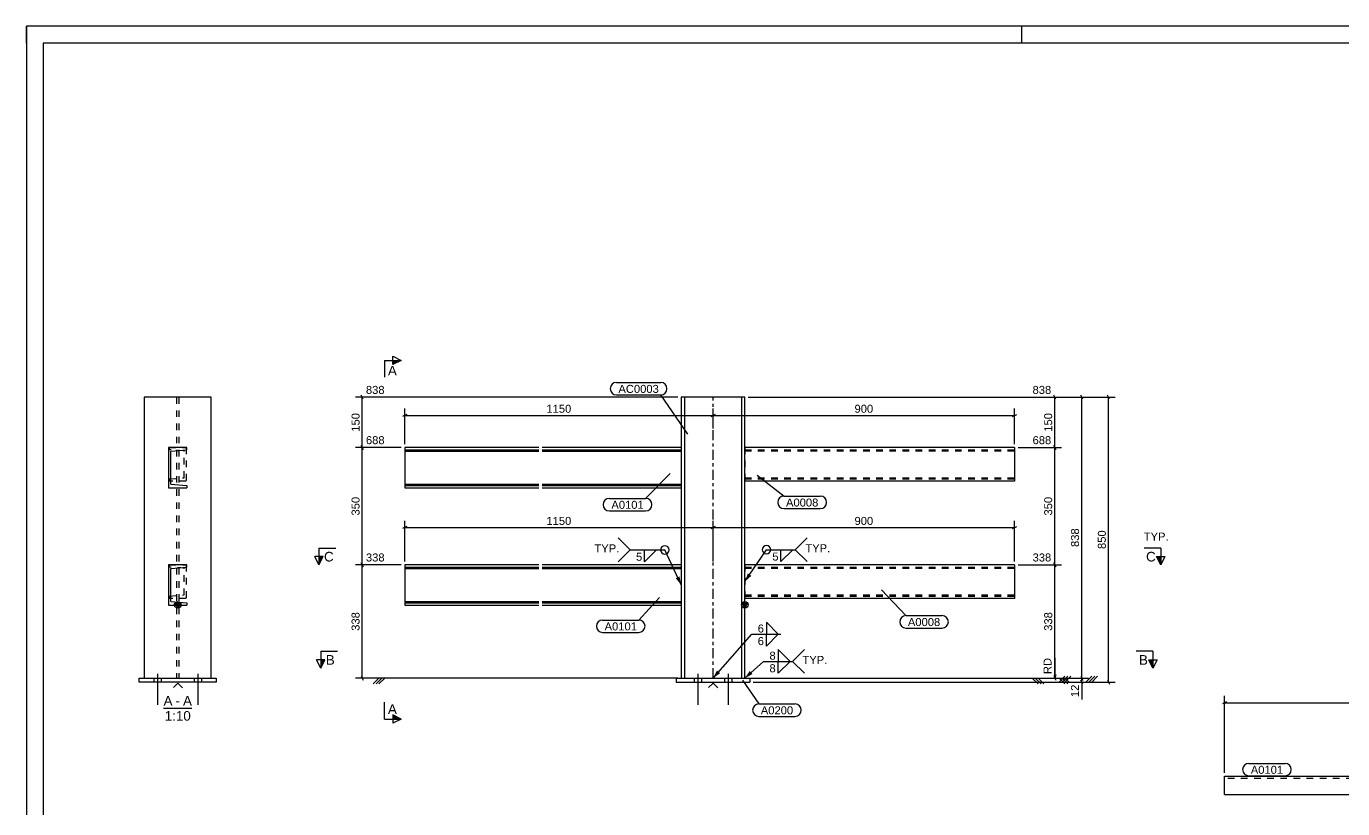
# Model space of a CAD drawing. Header units: millimetres. Extents: x -228 to 366, y -210 to 210.
# Drawn here: x -227.9 to 164.9, y -23.3 to 210.2 of the extents above; entities that cross this region are included whole.
import ezdxf

# ---------------------------------------------------------------- set-up
doc = ezdxf.new("R2010")
doc.units = ezdxf.units.MM
doc.linetypes.add('DXK_LINE_DOT2', pattern=[3.9198, 1.9599, -1.9599])
doc.linetypes.add('DXK_LINE_DOT3', pattern=[5.9187, 2.979, -0.9799, 0.9799, -0.9799])
doc.styles.add('Arial', font='ARIAL.TTF', dxfattribs={"height": 0.2})

# ---------------------------------------------------------------- blocks, each defined once
blk = doc.blocks.new('Unknown-43705034-1471')
at = {"color": 5, "linetype": 'Continuous'}
for p, q in [((366.12, 210.17), (-227.88, 210.17)), ((-227.88, 210.17), (-227.88, -209.83)), ((361.12, 205.17), (-222.88, 205.17)), ((-222.88, 205.17), (-222.88, -204.83))]:
    blk.add_line(p, q, dxfattribs=at)
at = {"color": 7, "linetype": 'Continuous'}
for p, q in [((-227.88, 205.17), (-227.88, 210.17)), ((-222.88, 210.17), (-227.88, 210.17)), ((69.12, 205.17), (69.12, 210.17))]:
    blk.add_line(p, q, dxfattribs=at)
blk = doc.blocks.new('Unknown-43705034-11 - 5405')
at = {"color": 6, "linetype": 'Continuous'}
blk.add_line((-186.94, 6.75), (-178.48, 6.75), dxfattribs=at)
at = {"color": 0, "linetype": 'Continuous'}
blk.add_wipeout([(-184.28, 7.5), (-184.28, 10.5), (-186.94, 10.5), (-186.94, 7.5)], dxfattribs=at)
blk.add_wipeout([(-182.04, 7.5), (-182.04, 10.5), (-183.38, 10.5), (-183.38, 7.5)], dxfattribs=at)
blk.add_wipeout([(-178.48, 7.5), (-178.48, 10.5), (-181.14, 10.5), (-181.14, 7.5)], dxfattribs=at)
at = {"color": 6, "linetype": 'Continuous', "style": 'Arial'}
blk.add_text('-', height=2.87, dxfattribs=at).set_placement((-183.38, 7.5))
at = {"color": 0, "linetype": 'Continuous'}
blk.add_wipeout([(-178.82, 3), (-178.82, 6), (-186.6, 6), (-186.6, 3)], dxfattribs=at)
at = {"color": 6, "linetype": 'Continuous', "style": 'Arial'}
for s, height, p in [('A', 2.87, (-186.94, 7.5)), ('A', 2.87, (-181.14, 7.5)), ('1:10', 2.865, (-186.6, 3))]:
    blk.add_text(s, height=height, dxfattribs=at).set_placement(p)
blk = doc.blocks.new('Part-43705034-5408 - 5405')
at = {"color": 7, "linetype": 'DXK_LINE_DOT2'}
for p, q in [((-185.21, 48.85), (-185.21, 49.5)), ((-185.21, 49.5), (-180.21, 49.5)), ((-180.81, 48.5), (-185.21, 48.85)), ((-180.81, 40.5), (-180.81, 48.5)), ((-180.21, 49.5), (-180.21, 39.5)), ((-185.21, 40.15), (-180.81, 40.5)), ((-185.21, 39.5), (-185.21, 40.15)), ((-180.21, 39.5), (-185.21, 39.5))]:
    blk.add_line(p, q, dxfattribs=at)
blk = doc.blocks.new('Part-43705034-5407 - 5405')
at = {"color": 2, "linetype": 'Continuous'}
for p, q in [((-185.46, 49.5), (-185.46, 37.5)), ((-179.96, 49.5), (-185.46, 49.5)), ((-184.76, 48.44), (-179.96, 48.82)), ((-184.76, 38.56), (-184.76, 48.44)), ((-179.96, 48.82), (-179.96, 49.5)), ((-185.46, 37.5), (-179.96, 37.5)), ((-184.76, 38.56), (-179.96, 38.18)), ((-179.96, 38.18), (-179.96, 37.5))]:
    blk.add_line(p, q, dxfattribs=at)
blk = doc.blocks.new('Part-43705034-5409 - 5405')
at = {"color": 2, "linetype": 'Continuous'}
for p, q in [((-185.46, 84.5), (-185.46, 72.5)), ((-179.96, 84.5), (-185.46, 84.5)), ((-184.76, 83.44), (-179.96, 83.82)), ((-184.76, 73.56), (-184.76, 83.44)), ((-179.96, 83.82), (-179.96, 84.5)), ((-185.46, 72.5), (-179.96, 72.5)), ((-184.76, 73.56), (-179.96, 73.18)), ((-179.96, 73.18), (-179.96, 72.5))]:
    blk.add_line(p, q, dxfattribs=at)
blk = doc.blocks.new('Part-43705034-5410 - 5405')
at = {"color": 7, "linetype": 'DXK_LINE_DOT2'}
for p, q in [((-185.21, 83.85), (-185.21, 84.5)), ((-185.21, 84.5), (-180.21, 84.5)), ((-180.81, 83.5), (-185.21, 83.85)), ((-180.81, 75.5), (-180.81, 83.5)), ((-180.21, 84.5), (-180.21, 74.5)), ((-185.21, 75.15), (-180.81, 75.5)), ((-185.21, 74.5), (-185.21, 75.15)), ((-180.21, 74.5), (-185.21, 74.5))]:
    blk.add_line(p, q, dxfattribs=at)
blk = doc.blocks.new('Part-43705034-5411 - 5405')
at = {"color": 2, "linetype": 'Continuous'}
for p, q in [((-194.21, 15.7), (-171.21, 15.7)), ((-194.21, 14.5), (-194.21, 15.7)), ((-171.21, 14.5), (-194.21, 14.5)), ((-182.71, 14.2), (-184.01, 12.9)), ((-182.71, 14.2), (-181.31, 12.8)), ((-171.21, 15.7), (-171.21, 14.5))]:
    blk.add_line(p, q, dxfattribs=at)
blk = doc.blocks.new('Part-43705034-5412 - 5405')
at = {"linetype": 'Continuous'}
blk.add_hatch(color=2, dxfattribs=at).paths.add_polyline_path([(-182.71, 36.65), (-183.51, 38.05), (-181.91, 38.05)])
at = {"color": 2, "linetype": 'Continuous'}
for p, q in [((-172.71, 99.5), (-192.71, 99.5)), ((-192.71, 99.5), (-192.71, 15.7)), ((-172.71, 15.7), (-172.71, 99.5)), ((-182.71, 36.65), (-183.51, 38.05)), ((-183.51, 38.05), (-181.91, 38.05)), ((-181.91, 38.05), (-182.71, 36.65))]:
    blk.add_line(p, q, dxfattribs=at)
at = {"color": 7, "linetype": 'DXK_LINE_DOT2'}
for p, q in [((-183.04, 99.5), (-183.04, 15.7)), ((-182.39, 99.5), (-182.39, 15.7)), ((-192.71, 15.7), (-172.71, 15.7))]:
    blk.add_line(p, q, dxfattribs=at)
at = {"color": 2, "linetype": 'Continuous'}
blk.add_circle((-182.71, 37.55), 1, dxfattribs=at)
blk = doc.blocks.new('Bolt-43705034-5413 - 5405')
at = {"color": 3, "linetype": 'Continuous'}
for p, q in [((-188.71, 16.95), (-188.71, 7.7)), ((-188.71, 16.95), (-188.71, 7.7)), ((-176.71, 16.95), (-176.71, 7.7)), ((-176.71, 16.95), (-176.71, 7.7)), ((-189.81, 15.7), (-189.81, 14.5)), ((-189.81, 15.7), (-189.81, 14.5)), ((-187.61, 15.7), (-187.61, 14.5)), ((-187.61, 15.7), (-187.61, 14.5)), ((-177.81, 15.7), (-177.81, 14.5)), ((-177.81, 15.7), (-177.81, 14.5)), ((-175.61, 15.7), (-175.61, 14.5)), ((-175.61, 15.7), (-175.61, 14.5))]:
    blk.add_line(p, q, dxfattribs=at)
blk = doc.blocks.new('Surfacing-43705034-5414 - 5405')
at = {"color": 7, "linetype": 'Continuous'}
for p, q in [((-191.21, 14.5), (-191.21, 14.45)), ((-186.21, 14.45), (-191.21, 14.45)), ((-186.21, 14.5), (-186.21, 14.45))]:
    blk.add_line(p, q, dxfattribs=at)
at = {"color": 246, "linetype": 'DXK_LINE_DOT2'}
blk.add_line((-186.21, 14.5), (-191.21, 14.5), dxfattribs=at)
blk = doc.blocks.new('Surfacing-43705034-5415 - 5405')
at = {"color": 7, "linetype": 'Continuous'}
for p, q in [((-179.21, 14.5), (-179.21, 14.45)), ((-174.21, 14.45), (-179.21, 14.45)), ((-174.21, 14.5), (-174.21, 14.45))]:
    blk.add_line(p, q, dxfattribs=at)
at = {"color": 246, "linetype": 'DXK_LINE_DOT2'}
blk.add_line((-174.21, 14.5), (-179.21, 14.5), dxfattribs=at)
blk = doc.blocks.new('Surfacing-43705034-5416 - 5405')
at = {"color": 7, "linetype": 'Continuous'}
for p, q in [((-191.21, 14.5), (-191.21, 14.45)), ((-186.21, 14.45), (-191.21, 14.45)), ((-186.21, 14.5), (-186.21, 14.45))]:
    blk.add_line(p, q, dxfattribs=at)
at = {"color": 246, "linetype": 'DXK_LINE_DOT2'}
blk.add_line((-186.21, 14.5), (-191.21, 14.5), dxfattribs=at)
blk = doc.blocks.new('Surfacing-43705034-5417 - 5405')
at = {"color": 7, "linetype": 'Continuous'}
for p, q in [((-179.21, 14.5), (-179.21, 14.45)), ((-174.21, 14.45), (-179.21, 14.45)), ((-174.21, 14.5), (-174.21, 14.45))]:
    blk.add_line(p, q, dxfattribs=at)
at = {"color": 246, "linetype": 'DXK_LINE_DOT2'}
blk.add_line((-174.21, 14.5), (-179.21, 14.5), dxfattribs=at)
blk = doc.blocks.new('Part-43705034-6450 - 6449')
at = {"color": 2, "linetype": 'Continuous'}
for p, q in [((129.6, -19.05), (129.6, -13.55)), ((129.6, -13.55), (179.6, -13.55)), ((180.6, -13.55), (230.6, -13.55)), ((129.6, -19.05), (179.6, -19.05)), ((180.6, -19.05), (230.6, -19.05))]:
    blk.add_line(p, q, dxfattribs=at)
at = {"color": 7, "linetype": 'DXK_LINE_DOT2'}
for p, q in [((179.6, -14.25), (129.6, -14.25)), ((230.6, -14.25), (180.6, -14.25)), ((230.6, -19.05), (230.6, -13.55))]:
    blk.add_line(p, q, dxfattribs=at)
blk = doc.blocks.new('Bolt-43705034-5226 - 5215')
at = {"color": 3, "linetype": 'Continuous'}
for p, q in [((-27.5, 16.95), (-27.5, 7.7)), ((-27.5, 16.95), (-27.5, 7.7)), ((-18.5, 16.95), (-18.5, 7.7)), ((-18.5, 16.95), (-18.5, 7.7)), ((-28.6, 15.7), (-28.6, 14.5)), ((-28.6, 15.7), (-28.6, 14.5)), ((-26.4, 15.7), (-26.4, 14.5)), ((-26.4, 15.7), (-26.4, 14.5)), ((-19.6, 15.7), (-19.6, 14.5)), ((-19.6, 15.7), (-19.6, 14.5)), ((-17.4, 15.7), (-17.4, 14.5)), ((-17.4, 15.7), (-17.4, 14.5))]:
    blk.add_line(p, q, dxfattribs=at)
blk = doc.blocks.new('Part-43705034-5220 - 5215')
at = {"color": 2, "linetype": 'Continuous'}
for p, q in [((-115, 49.5), (-115, 37.5)), ((-75, 49.5), (-115, 49.5)), ((-115, 48.82), (-75, 48.82)), ((-115, 48.436), (-75, 48.436)), ((-32.5, 49.5), (-74, 49.5)), ((-74, 48.82), (-32.5, 48.82)), ((-74, 48.436), (-32.5, 48.436)), ((-115, 38.564), (-75, 38.564)), ((-115, 38.18), (-75, 38.18)), ((-115, 37.5), (-75, 37.5)), ((-74, 38.564), (-32.5, 38.564)), ((-74, 38.18), (-32.5, 38.18)), ((-74, 37.5), (-32.5, 37.5))]:
    blk.add_line(p, q, dxfattribs=at)
at = {"color": 7, "linetype": 'DXK_LINE_DOT2'}
blk.add_line((-32.5, 49.5), (-32.5, 37.5), dxfattribs=at)
blk = doc.blocks.new('Part-43705034-5221 - 5215')
at = {"color": 2, "linetype": 'Continuous'}
for p, q in [((67, 49.5), (-13.5, 49.5)), ((67, 49.5), (67, 39.5)), ((67, 39.5), (-13.5, 39.5))]:
    blk.add_line(p, q, dxfattribs=at)
at = {"color": 7, "linetype": 'DXK_LINE_DOT2'}
for p, q in [((-13.5, 49.5), (-13.5, 39.5)), ((-13.5, 48.85), (67, 48.85)), ((-13.5, 48.498), (67, 48.498)), ((-13.5, 40.502), (67, 40.502)), ((-13.5, 40.15), (67, 40.15))]:
    blk.add_line(p, q, dxfattribs=at)
blk = doc.blocks.new('Part-43705034-5222 - 5215')
at = {"color": 2, "linetype": 'Continuous'}
for p, q in [((-115, 84.5), (-115, 72.5)), ((-75, 84.5), (-115, 84.5)), ((-115, 83.82), (-75, 83.82)), ((-115, 83.436), (-75, 83.436)), ((-32.5, 84.5), (-74, 84.5)), ((-74, 83.82), (-32.5, 83.82)), ((-74, 83.436), (-32.5, 83.436)), ((-115, 73.564), (-75, 73.564)), ((-115, 73.18), (-75, 73.18)), ((-115, 72.5), (-75, 72.5)), ((-74, 73.564), (-32.5, 73.564)), ((-74, 73.18), (-32.5, 73.18)), ((-74, 72.5), (-32.5, 72.5))]:
    blk.add_line(p, q, dxfattribs=at)
at = {"color": 7, "linetype": 'DXK_LINE_DOT2'}
blk.add_line((-32.5, 84.5), (-32.5, 72.5), dxfattribs=at)
blk = doc.blocks.new('Part-43705034-5223 - 5215')
at = {"color": 2, "linetype": 'Continuous'}
for p, q in [((67, 84.5), (-13.5, 84.5)), ((67, 84.5), (67, 74.5)), ((67, 74.5), (-13.5, 74.5))]:
    blk.add_line(p, q, dxfattribs=at)
at = {"color": 7, "linetype": 'DXK_LINE_DOT2'}
for p, q in [((-13.5, 84.5), (-13.5, 74.5)), ((-13.5, 83.85), (67, 83.85)), ((-13.5, 83.498), (67, 83.498)), ((-13.5, 75.502), (67, 75.502)), ((-13.5, 75.15), (67, 75.15))]:
    blk.add_line(p, q, dxfattribs=at)
blk = doc.blocks.new('Part-43705034-5224 - 5215')
at = {"color": 2, "linetype": 'Continuous'}
for p, q in [((-34, 15.7), (-12, 15.7)), ((-34, 15.7), (-34, 14.5)), ((-34, 14.5), (-12, 14.5)), ((-23, 14.2), (-24.3, 12.9)), ((-23, 14.2), (-21.6, 12.8)), ((-12, 15.7), (-12, 14.5))]:
    blk.add_line(p, q, dxfattribs=at)
blk = doc.blocks.new('Part-43705034-5225 - 5215')
at = {"linetype": 'Continuous'}
blk.add_hatch(color=2, dxfattribs=at).paths.add_polyline_path([(-13.5, 36.65), (-14.3, 38.05), (-12.7, 38.05)])
at = {"color": 2, "linetype": 'Continuous'}
for p, q in [((-32.5, 99.5), (-32.5, 15.7)), ((-13.5, 99.5), (-32.5, 99.5)), ((-31.5, 99.5), (-31.5, 15.7)), ((-14.5, 99.5), (-14.5, 15.7)), ((-13.5, 15.7), (-13.5, 99.5)), ((-13.5, 36.65), (-14.3, 38.05)), ((-14.3, 38.05), (-12.7, 38.05)), ((-12.7, 38.05), (-13.5, 36.65))]:
    blk.add_line(p, q, dxfattribs=at)
at = {"color": 7, "linetype": 'DXK_LINE_DOT3'}
blk.add_line((-23, 15.7), (-23, 99.5), dxfattribs=at)
at = {"color": 7, "linetype": 'DXK_LINE_DOT2'}
blk.add_line((-32.5, 15.7), (-13.5, 15.7), dxfattribs=at)
at = {"color": 2, "linetype": 'Continuous'}
blk.add_circle((-13.5, 37.55), 1, dxfattribs=at)
blk = doc.blocks.new('Surfacing-43705034-5227 - 5215')
at = {"color": 7, "linetype": 'Continuous'}
for p, q in [((-30, 14.5), (-30, 14.45)), ((-30, 14.45), (-25, 14.45)), ((-25, 14.5), (-25, 14.45))]:
    blk.add_line(p, q, dxfattribs=at)
at = {"color": 246, "linetype": 'DXK_LINE_DOT2'}
blk.add_line((-30, 14.5), (-25, 14.5), dxfattribs=at)
blk = doc.blocks.new('Surfacing-43705034-5228 - 5215')
at = {"color": 7, "linetype": 'Continuous'}
for p, q in [((-30, 14.5), (-30, 14.45)), ((-30, 14.45), (-25, 14.45)), ((-25, 14.5), (-25, 14.45))]:
    blk.add_line(p, q, dxfattribs=at)
at = {"color": 246, "linetype": 'DXK_LINE_DOT2'}
blk.add_line((-30, 14.5), (-25, 14.5), dxfattribs=at)
blk = doc.blocks.new('Surfacing-43705034-5229 - 5215')
at = {"color": 7, "linetype": 'Continuous'}
for p, q in [((-21, 14.5), (-21, 14.45)), ((-21, 14.45), (-16, 14.45)), ((-16, 14.5), (-16, 14.45))]:
    blk.add_line(p, q, dxfattribs=at)
at = {"color": 246, "linetype": 'DXK_LINE_DOT2'}
blk.add_line((-21, 14.5), (-16, 14.5), dxfattribs=at)
blk = doc.blocks.new('Surfacing-43705034-5230 - 5215')
at = {"color": 7, "linetype": 'Continuous'}
for p, q in [((-21, 14.5), (-21, 14.45)), ((-21, 14.45), (-16, 14.45)), ((-16, 14.5), (-16, 14.45))]:
    blk.add_line(p, q, dxfattribs=at)
at = {"color": 246, "linetype": 'DXK_LINE_DOT2'}
blk.add_line((-21, 14.5), (-16, 14.5), dxfattribs=at)
blk = doc.blocks.new('StraightDimension-43705034-7429 - 6449')
at = {"color": 7, "linetype": 'Continuous'}
for p, q in [((130.2, 8.64), (129, 8.04)), ((129.6, -12.55), (129.6, 10.39)), ((129.6, 8.34), (240.1, 8.34)), ((239.5, 8.04), (240.7, 8.64)), ((240.1, -15.3), (240.1, 10.39))]:
    blk.add_line(p, q, dxfattribs=at)
at = {"color": 0}
blk.add_wipeout([(189.06, 8.64), (189.06, 12.14), (180.65, 12.14), (180.65, 8.64)], dxfattribs=at)
at = {"color": 7, "style": 'Arial'}
blk.add_text('1150', height=2.388, dxfattribs=at).set_placement((181.15, 9.14))
blk = doc.blocks.new('StraightDimension-43705034-6382 - 5215')
at = {"color": 7, "linetype": 'Continuous'}
for p, q in [((-22.4, 60.91), (-23.6, 60.31)), ((-23, 50.5), (-23, 62.66)), ((-23, 60.61), (67, 60.61)), ((66.4, 60.31), (67.6, 60.91)), ((67, 50.5), (67, 62.66))]:
    blk.add_line(p, q, dxfattribs=at)
at = {"color": 0}
blk.add_wipeout([(25.28, 60.91), (25.28, 64.41), (18.72, 64.41), (18.72, 60.91)], dxfattribs=at)
at = {"color": 7, "style": 'Arial'}
blk.add_text('900', height=2.388, dxfattribs=at).set_placement((19.22, 61.41))
blk = doc.blocks.new('StraightDimension-43705034-7536 - 5215')
at = {"color": 7, "linetype": 'Continuous'}
for p, q in [((-116, 49.5), (-129.71, 49.5)), ((-127.36, 48.9), (-127.96, 50.1)), ((-127.66, 15.7), (-127.66, 49.5)), ((-127.96, 16.3), (-127.36, 15.1)), ((-33.5, 15.7), (-129.71, 15.7)), ((-122.66, 15.7), (-124.41, 13.95)), ((-120.91, 15.7), (-124.41, 15.7)), ((-121.79, 15.7), (-123.54, 13.95)), ((-120.91, 15.7), (-122.66, 13.95))]:
    blk.add_line(p, q, dxfattribs=at)
at = {"color": 0, "linetype": 'Continuous'}
blk.add_wipeout([(-120.51, 50), (-120.51, 53.5), (-127.06, 53.5), (-127.06, 50)], dxfattribs=at)
at = {"color": 0}
blk.add_wipeout([(-127.96, 35.88), (-131.46, 35.88), (-131.46, 29.32), (-127.96, 29.32)], dxfattribs=at)
at = {"color": 7, "linetype": 'Continuous', "style": 'Arial'}
blk.add_text('338', height=2.388, dxfattribs=at).set_placement((-126.56, 50.5))
at = {"color": 7, "style": 'Arial'}
blk.add_text('338', height=2.388, rotation=90.0002, dxfattribs=at).set_placement((-128.46, 29.82))
blk = doc.blocks.new('StraightDimension-43705034-5538 - 5215')
at = {"color": 7, "linetype": 'Continuous'}
for p, q in [((68, 49.5), (81, 49.5)), ((79.3, 48.9), (78.7, 50.1))]:
    blk.add_line(p, q, dxfattribs=at)
at = {"color": 0, "linetype": 'Continuous'}
blk.add_wipeout([(78.5, 22.22), (75, 22.22), (75, 16.4), (78.5, 16.4)], dxfattribs=at)
at = {"color": 7, "linetype": 'Continuous'}
for p, q in [((79, 15.7), (79, 49.5)), ((79, 21.72), (79, 15.7)), ((78.7, 16.3), (79.3, 15.1)), ((78.75, 16.7), (79, 15.7)), ((79.25, 16.7), (79, 15.7)), ((-12.5, 15.7), (81, 15.7)), ((-12.5, 15.7), (81, 15.7)), ((72.25, 15.7), (74, 13.95)), ((72.25, 15.7), (75.75, 15.7)), ((72.25, 15.7), (74, 13.95)), ((72.25, 15.7), (75.75, 15.7)), ((73.13, 15.7), (74.88, 13.95)), ((73.13, 15.7), (74.88, 13.95)), ((74, 15.7), (75.75, 13.95)), ((74, 15.7), (75.75, 13.95))]:
    blk.add_line(p, q, dxfattribs=at)
at = {"color": 7, "linetype": 'Continuous', "style": 'Arial'}
blk.add_text('RD', height=2.388, rotation=90.0002, dxfattribs=at).set_placement((78, 16.9))
at = {"color": 0, "linetype": 'Continuous'}
blk.add_wipeout([(78.4, 50), (78.4, 53.5), (71.84, 53.5), (71.84, 50)], dxfattribs=at)
at = {"color": 0}
blk.add_wipeout([(78.7, 35.88), (75.2, 35.88), (75.2, 29.32), (78.7, 29.32)], dxfattribs=at)
at = {"color": 7, "linetype": 'Continuous', "style": 'Arial'}
blk.add_text('338', height=2.388, dxfattribs=at).set_placement((72.34, 50.5))
at = {"color": 7, "style": 'Arial'}
blk.add_text('338', height=2.388, rotation=90.0002, dxfattribs=at).set_placement((78.2, 29.82))
blk = doc.blocks.new('StraightDimension-43705034-5536 - 5215')
at = {"color": 7, "linetype": 'Continuous'}
for p, q in [((-12.5, 99.5), (81, 99.5)), ((79.3, 98.9), (78.7, 100.1)), ((79, 84.5), (79, 99.5)), ((68, 84.5), (81, 84.5)), ((78.7, 85.1), (79.3, 83.9))]:
    blk.add_line(p, q, dxfattribs=at)
at = {"color": 0, "linetype": 'Continuous'}
blk.add_wipeout([(78.4, 100), (78.4, 103.5), (71.84, 103.5), (71.84, 100)], dxfattribs=at)
at = {"color": 0}
blk.add_wipeout([(78.7, 95.28), (75.2, 95.28), (75.2, 88.72), (78.7, 88.72)], dxfattribs=at)
at = {"color": 7, "linetype": 'Continuous', "style": 'Arial'}
blk.add_text('838', height=2.388, dxfattribs=at).set_placement((72.34, 100.5))
at = {"color": 7, "style": 'Arial'}
blk.add_text('150', height=2.388, rotation=90.0002, dxfattribs=at).set_placement((78.2, 89.22))
blk = doc.blocks.new('StraightDimension-43705034-6399 - 5215')
at = {"color": 7, "linetype": 'Continuous'}
for p, q in [((-22.4, 94.38), (-23.6, 93.78)), ((-23, 90.16), (-23, 96.13)), ((66.4, 93.78), (67.6, 94.38)), ((67, 85.5), (67, 96.13)), ((-23, 94.08), (67, 94.08))]:
    blk.add_line(p, q, dxfattribs=at)
at = {"color": 0}
blk.add_wipeout([(25.28, 94.38), (25.28, 97.88), (18.72, 97.88), (18.72, 94.38)], dxfattribs=at)
at = {"color": 7, "style": 'Arial'}
blk.add_text('900', height=2.388, dxfattribs=at).set_placement((19.22, 94.88))
blk = doc.blocks.new('StraightDimension-43705034-6400 - 5215')
at = {"color": 7, "linetype": 'Continuous'}
for p, q in [((-114.4, 94.38), (-115.6, 93.78)), ((-115, 85.5), (-115, 96.13)), ((-23.6, 93.78), (-22.4, 94.38)), ((-23, 90.16), (-23, 96.13)), ((-115, 94.08), (-23, 94.08))]:
    blk.add_line(p, q, dxfattribs=at)
at = {"color": 0}
blk.add_wipeout([(-64.79, 94.38), (-64.79, 97.88), (-73.21, 97.88), (-73.21, 94.38)], dxfattribs=at)
at = {"color": 7, "style": 'Arial'}
blk.add_text('1150', height=2.388, dxfattribs=at).set_placement((-72.71, 94.88))
blk = doc.blocks.new('StraightDimension-43705034-5543 - 5215')
at = {"color": 7, "linetype": 'Continuous'}
for p, q in [((-12.5, 99.5), (97, 99.5)), ((95.3, 98.9), (94.7, 100.1)), ((95, 14.5), (95, 99.5)), ((88.25, 14.5), (90, 16.25)), ((89.13, 14.5), (90.87, 16.25)), ((90, 14.5), (91.75, 16.25)), ((-11, 14.5), (97, 14.5)), ((88.25, 14.5), (91.75, 14.5)), ((94.7, 15.1), (95.3, 13.9))]:
    blk.add_line(p, q, dxfattribs=at)
at = {"color": 0}
blk.add_wipeout([(94.7, 60.28), (91.2, 60.28), (91.2, 53.72), (94.7, 53.72)], dxfattribs=at)
at = {"color": 7, "style": 'Arial'}
blk.add_text('850', height=2.388, rotation=90.0002, dxfattribs=at).set_placement((94.2, 54.22))
blk = doc.blocks.new('StraightDimension-43705034-5537 - 5215')
at = {"color": 7, "linetype": 'Continuous'}
for p, q in [((68, 84.5), (81, 84.5)), ((79.3, 83.9), (78.7, 85.1)), ((79, 49.5), (79, 84.5)), ((68, 49.5), (81, 49.5)), ((78.7, 50.1), (79.3, 48.9))]:
    blk.add_line(p, q, dxfattribs=at)
at = {"color": 0, "linetype": 'Continuous'}
blk.add_wipeout([(78.4, 85), (78.4, 88.5), (71.84, 88.5), (71.84, 85)], dxfattribs=at)
at = {"color": 0}
blk.add_wipeout([(78.7, 70.28), (75.2, 70.28), (75.2, 63.72), (78.7, 63.72)], dxfattribs=at)
at = {"color": 7, "linetype": 'Continuous', "style": 'Arial'}
blk.add_text('688', height=2.388, dxfattribs=at).set_placement((72.34, 85.5))
at = {"color": 7, "style": 'Arial'}
blk.add_text('350', height=2.388, rotation=90.0002, dxfattribs=at).set_placement((78.2, 64.22))
blk = doc.blocks.new('StraightDimension-43705034-6383 - 5215')
at = {"color": 7, "linetype": 'Continuous'}
for p, q in [((-114.4, 60.91), (-115.6, 60.31)), ((-115, 50.5), (-115, 62.66)), ((-115, 60.61), (-23, 60.61)), ((-23.6, 60.31), (-22.4, 60.91)), ((-23, 50.5), (-23, 62.66))]:
    blk.add_line(p, q, dxfattribs=at)
at = {"color": 0}
blk.add_wipeout([(-64.79, 60.91), (-64.79, 64.41), (-73.21, 64.41), (-73.21, 60.91)], dxfattribs=at)
at = {"color": 7, "style": 'Arial'}
blk.add_text('1150', height=2.388, dxfattribs=at).set_placement((-72.71, 61.41))
blk = doc.blocks.new('StraightDimension-43705034-5540 - 5215')
at = {"color": 7, "linetype": 'Continuous'}
for p, q in [((-12.5, 99.5), (89, 99.5)), ((87.3, 98.9), (86.7, 100.1)), ((87, 15.7), (87, 99.5)), ((86.7, 16.3), (87.3, 15.1)), ((-12.5, 15.7), (89, 15.7)), ((80.25, 15.7), (82, 13.95)), ((80.25, 15.7), (83.75, 15.7)), ((81.13, 15.7), (82.88, 13.95)), ((82, 15.7), (83.75, 13.95))]:
    blk.add_line(p, q, dxfattribs=at)
at = {"color": 0}
blk.add_wipeout([(86.7, 60.88), (83.2, 60.88), (83.2, 54.32), (86.7, 54.32)], dxfattribs=at)
at = {"color": 7, "style": 'Arial'}
blk.add_text('838', height=2.388, rotation=90.0002, dxfattribs=at).set_placement((86.2, 54.82))
blk = doc.blocks.new('StraightDimension-43705034-5541 - 5215')
at = {"color": 7, "linetype": 'Continuous'}
for p, q in [((80.25, 14.5), (82, 16.25)), ((81.13, 14.5), (82.87, 16.25)), ((82, 14.5), (83.75, 16.25)), ((86.7, 16.3), (87.3, 15.1)), ((-12.5, 15.7), (89, 15.7)), ((-11, 14.5), (89, 14.5)), ((80.25, 15.7), (82, 13.95)), ((80.25, 15.7), (83.75, 15.7)), ((80.25, 14.5), (83.75, 14.5)), ((81.13, 15.7), (82.87, 13.95)), ((82, 15.7), (83.75, 13.95)), ((87.3, 13.9), (86.7, 15.1)), ((87, 14.5), (87, 15.7))]:
    blk.add_line(p, q, dxfattribs=at)
at = {"color": 0}
blk.add_wipeout([(86.7, 14.25), (83.2, 14.25), (83.2, 9.54), (86.7, 9.54)], dxfattribs=at)
at = {"color": 7, "linetype": 'Continuous'}
blk.add_line((87, 14.5), (87, 9.29), dxfattribs=at)
blk.add_line((87, 14.5), (87, 9.29), dxfattribs=at)
at = {"color": 7, "style": 'Arial'}
blk.add_text('12', height=2.388, rotation=90.0002, dxfattribs=at).set_placement((86.2, 10.04))
blk = doc.blocks.new('StraightDimension-43705034-7534 - 5215')
at = {"color": 7, "linetype": 'Continuous'}
for p, q in [((-33.5, 99.5), (-129.71, 99.5)), ((-127.36, 98.9), (-127.96, 100.1)), ((-127.66, 84.5), (-127.66, 99.5)), ((-116, 84.5), (-129.71, 84.5)), ((-127.96, 85.1), (-127.36, 83.9))]:
    blk.add_line(p, q, dxfattribs=at)
at = {"color": 0, "linetype": 'Continuous'}
blk.add_wipeout([(-120.51, 100), (-120.51, 103.5), (-127.06, 103.5), (-127.06, 100)], dxfattribs=at)
at = {"color": 0}
blk.add_wipeout([(-127.96, 95.28), (-131.46, 95.28), (-131.46, 88.72), (-127.96, 88.72)], dxfattribs=at)
at = {"color": 7, "linetype": 'Continuous', "style": 'Arial'}
blk.add_text('838', height=2.388, dxfattribs=at).set_placement((-126.56, 100.5))
at = {"color": 7, "style": 'Arial'}
blk.add_text('150', height=2.388, rotation=90.0002, dxfattribs=at).set_placement((-128.46, 89.22))
blk = doc.blocks.new('StraightDimension-43705034-7535 - 5215')
at = {"color": 7, "linetype": 'Continuous'}
for p, q in [((-116, 84.5), (-129.71, 84.5)), ((-127.36, 83.9), (-127.96, 85.1)), ((-127.66, 49.5), (-127.66, 84.5)), ((-116, 49.5), (-129.71, 49.5)), ((-127.96, 50.1), (-127.36, 48.9))]:
    blk.add_line(p, q, dxfattribs=at)
at = {"color": 0, "linetype": 'Continuous'}
blk.add_wipeout([(-120.51, 85), (-120.51, 88.5), (-127.06, 88.5), (-127.06, 85)], dxfattribs=at)
at = {"color": 0}
blk.add_wipeout([(-127.96, 70.28), (-131.46, 70.28), (-131.46, 63.72), (-127.96, 63.72)], dxfattribs=at)
at = {"color": 7, "linetype": 'Continuous', "style": 'Arial'}
blk.add_text('688', height=2.388, dxfattribs=at).set_placement((-126.56, 85.5))
at = {"color": 7, "style": 'Arial'}
blk.add_text('350', height=2.388, rotation=90.0002, dxfattribs=at).set_placement((-128.46, 64.22))
blk = doc.blocks.new('Mark-43705034-7522 - 6449')
at = {"color": 0}
blk.add_wipeout([(147.09, -12.85), (147.09, -10.35), (137.45, -10.35), (137.45, -12.85)], dxfattribs=at)
blk.add_wipeout([(147.09, -12.85), (147.09, -10.35), (137.45, -10.35), (137.45, -12.85)], dxfattribs=at)
at = {"color": 3, "linetype": 'Continuous'}
for p, q in [((136.85, -9.75), (147.69, -9.75)), ((136.85, -13.45), (147.69, -13.45))]:
    blk.add_line(p, q, dxfattribs=at)
for centre, start, end in [((136.85, -11.6), 90, 270), ((147.69, -11.6), 270, 90)]:
    blk.add_arc(centre, 1.85, start, end, dxfattribs=at)
at = {"color": 3, "style": 'Arial'}
blk.add_text('A0101', height=2.388, dxfattribs=at).set_placement((137.45, -12.85))
blk = doc.blocks.new('WeldMark-43705034-7600 - 5215')
at = {"linetype": 'Continuous'}
blk.add_hatch(color=3, dxfattribs=at).paths.add_polyline_path([(-20.88, 17.16), (-23, 15.7), (-21.81, 17.99)])
at = {"color": 0}
blk.add_wipeout([(-7.6, 29.1), (-7.6, 32), (-9.86, 32), (-9.86, 29.1)], dxfattribs=at)
at = {"color": 3, "linetype": 'Continuous'}
for p, q in [((-3.52, 28.8), (-7.09, 32.38)), ((-7.09, 32.38), (-7.09, 28.8)), ((-7.09, 28.8), (-3.52, 28.8))]:
    blk.add_line(p, q, dxfattribs=at)
at = {"color": 0, "linetype": 'Continuous'}
blk.add_wipeout([(-7.6, 25.35), (-7.6, 28.25), (-9.86, 28.25), (-9.86, 25.35)], dxfattribs=at)
at = {"color": 3, "linetype": 'Continuous'}
for p, q in [((-23, 15.7), (-11.41, 28.8)), ((-11.41, 28.8), (-2.8, 28.8)), ((-7.09, 28.8), (-3.52, 28.8)), ((-3.52, 28.8), (-7.09, 25.23)), ((-7.09, 25.23), (-7.09, 28.8))]:
    blk.add_line(p, q, dxfattribs=at)
at = {"color": 3, "style": 'Arial'}
blk.add_text('6', height=2.39, dxfattribs=at).set_placement((-9.66, 29.3))
at = {"color": 3, "linetype": 'Continuous', "style": 'Arial'}
blk.add_text('6', height=2.39, dxfattribs=at).set_placement((-9.66, 25.55))
blk = doc.blocks.new('Text-43705034-6476 - 5215')
at = {"color": 0, "linetype": 'Continuous'}
blk.add_wipeout([(112.92, 56.74), (112.92, 59.24), (105.52, 59.24), (105.52, 56.74)], dxfattribs=at)
at = {"color": 7, "linetype": 'Continuous', "style": 'Arial'}
blk.add_text('TYP.', height=2.388, dxfattribs=at).set_placement((105.52, 56.74))
blk = doc.blocks.new('Mark-43705034-5238 - 5215')
at = {"color": 0}
blk.add_wipeout([(-45.72, 29.94), (-45.72, 32.44), (-55.35, 32.44), (-55.35, 29.94)], dxfattribs=at)
blk.add_wipeout([(-45.72, 29.94), (-45.72, 32.44), (-55.35, 32.44), (-55.35, 29.94)], dxfattribs=at)
at = {"color": 3, "linetype": 'Continuous'}
for p, q in [((-38.93, 39.72), (-45.12, 33.04)), ((-55.95, 33.04), (-45.12, 33.04)), ((-55.95, 29.34), (-45.12, 29.34))]:
    blk.add_line(p, q, dxfattribs=at)
for centre, start, end in [((-55.95, 31.19), 90, 270), ((-45.12, 31.19), 270, 90)]:
    blk.add_arc(centre, 1.85, start, end, dxfattribs=at)
at = {"color": 3, "style": 'Arial'}
blk.add_text('A0101', height=2.388, dxfattribs=at).set_placement((-55.35, 29.94))
blk = doc.blocks.new('Mark-43705034-5239 - 5215')
at = {"color": 0}
blk.add_wipeout([(44.78, 31.24), (44.78, 33.74), (35.14, 33.74), (35.14, 31.24)], dxfattribs=at)
blk.add_wipeout([(44.78, 31.24), (44.78, 33.74), (35.14, 33.74), (35.14, 31.24)], dxfattribs=at)
at = {"color": 3, "linetype": 'Continuous'}
for p, q in [((27.3, 42.06), (34.54, 34.34)), ((34.54, 34.34), (45.38, 34.34)), ((34.54, 30.64), (45.38, 30.64))]:
    blk.add_line(p, q, dxfattribs=at)
for centre, start, end in [((34.54, 32.49), 90, 270), ((45.38, 32.49), 270, 90)]:
    blk.add_arc(centre, 1.85, start, end, dxfattribs=at)
at = {"color": 3, "style": 'Arial'}
blk.add_text('A0008', height=2.388, dxfattribs=at).set_placement((35.14, 31.24))
blk = doc.blocks.new('Mark-43705034-5240 - 5215')
at = {"color": 0}
blk.add_wipeout([(-43.7, 66.21), (-43.7, 68.71), (-53.33, 68.71), (-53.33, 66.21)], dxfattribs=at)
blk.add_wipeout([(-43.7, 66.21), (-43.7, 68.71), (-53.33, 68.71), (-53.33, 66.21)], dxfattribs=at)
at = {"color": 3, "linetype": 'Continuous'}
for p, q in [((-35.78, 76.72), (-43.1, 69.31)), ((-53.93, 69.31), (-43.1, 69.31)), ((-53.93, 65.61), (-43.1, 65.61))]:
    blk.add_line(p, q, dxfattribs=at)
for centre, start, end in [((-53.93, 67.46), 90, 270), ((-43.1, 67.46), 270, 90)]:
    blk.add_arc(centre, 1.85, start, end, dxfattribs=at)
at = {"color": 3, "style": 'Arial'}
blk.add_text('A0101', height=2.388, dxfattribs=at).set_placement((-53.33, 66.21))
blk = doc.blocks.new('Mark-43705034-5241 - 5215')
at = {"color": 0}
blk.add_wipeout([(8.41, 66.89), (8.41, 69.39), (-1.22, 69.39), (-1.22, 66.89)], dxfattribs=at)
blk.add_wipeout([(8.41, 66.89), (8.41, 69.39), (-1.22, 69.39), (-1.22, 66.89)], dxfattribs=at)
at = {"color": 3, "linetype": 'Continuous'}
for p, q in [((-9.83, 76.3), (-1.82, 69.99)), ((-1.82, 69.99), (9.01, 69.99)), ((-1.82, 66.29), (9.01, 66.29))]:
    blk.add_line(p, q, dxfattribs=at)
for centre, start, end in [((-1.82, 68.14), 90, 270), ((9.01, 68.14), 270, 90)]:
    blk.add_arc(centre, 1.85, start, end, dxfattribs=at)
at = {"color": 3, "style": 'Arial'}
blk.add_text('A0008', height=2.388, dxfattribs=at).set_placement((-1.22, 66.89))
blk = doc.blocks.new('Mark-43705034-5242 - 5215')
at = {"color": 0}
blk.add_wipeout([(0.89, 4.89), (0.89, 7.39), (-8.74, 7.39), (-8.74, 4.89)], dxfattribs=at)
blk.add_wipeout([(0.89, 4.89), (0.89, 7.39), (-8.74, 7.39), (-8.74, 4.89)], dxfattribs=at)
at = {"color": 3, "linetype": 'Continuous'}
for p, q in [((-14.25, 15.1), (-9.34, 7.99)), ((-9.34, 7.99), (1.49, 7.99)), ((-9.34, 4.29), (1.49, 4.29))]:
    blk.add_line(p, q, dxfattribs=at)
for centre, start, end in [((-9.34, 6.14), 90, 270), ((1.49, 6.14), 270, 90)]:
    blk.add_arc(centre, 1.85, start, end, dxfattribs=at)
at = {"color": 3, "style": 'Arial'}
blk.add_text('A0200', height=2.388, dxfattribs=at).set_placement((-8.74, 4.89))
blk = doc.blocks.new('Mark-43705034-5243 - 5215')
at = {"color": 0}
blk.add_wipeout([(-39.19, 100.8), (-39.19, 103.3), (-51.23, 103.3), (-51.23, 100.8)], dxfattribs=at)
blk.add_wipeout([(-39.19, 100.8), (-39.19, 103.3), (-51.23, 103.3), (-51.23, 100.8)], dxfattribs=at)
at = {"color": 3, "linetype": 'Continuous'}
for p, q in [((-51.83, 103.9), (-38.59, 103.9)), ((-51.83, 100.2), (-38.59, 100.2)), ((-30.56, 88.48), (-38.59, 100.2))]:
    blk.add_line(p, q, dxfattribs=at)
for centre, start, end in [((-51.83, 102.05), 90, 270), ((-38.59, 102.05), 270, 90)]:
    blk.add_arc(centre, 1.85, start, end, dxfattribs=at)
at = {"color": 3, "style": 'Arial'}
blk.add_text('AC0003', height=2.388, dxfattribs=at).set_placement((-51.23, 100.8))
blk = doc.blocks.new('SectionMark-43705034-5424 - 5215')
at = {"color": 0, "linetype": 'Continuous'}
for points in [[(-117.33, 106), (-117.33, 109), (-120, 109), (-120, 106)], [(-117.33, 5), (-117.33, 8), (-120, 8), (-120, 5)]]:
    blk.add_wipeout(points, dxfattribs=at)
at = {"linetype": 'Continuous'}
for points in [[(-118.5, 109.25), (-118.5, 110.5), (-116, 110.5)], [(-118.5, 3.5), (-118.5, 4.75), (-116, 3.5)]]:
    blk.add_hatch(color=6, dxfattribs=at).paths.add_polyline_path(points)
at = {"color": 6, "linetype": 'Continuous'}
for p, q in [((-121, 110.5), (-121, 105.5)), ((-121, 110.5), (-116, 110.5)), ((-118.5, 109.25), (-118.5, 111.75)), ((-118.5, 111.75), (-116, 110.5)), ((-116, 110.5), (-118.5, 109.25)), ((-121, 3.5), (-121, 8.5)), ((-116, 3.5), (-118.5, 4.75)), ((-118.5, 4.75), (-118.5, 2.25)), ((-121, 3.5), (-116, 3.5)), ((-116, 3.5), (-118.5, 2.25))]:
    blk.add_line(p, q, dxfattribs=at)
at = {"color": 6, "linetype": 'Continuous', "style": 'Arial'}
for p in [(-120, 106), (-120, 5)]:
    blk.add_text('A', height=2.87, dxfattribs=at).set_placement(p)
blk = doc.blocks.new('SectionMark-43705034-5514 - 5215')
at = {"color": 0, "linetype": 'Continuous'}
for points in [[(-135.86, 19.7), (-135.86, 22.7), (-138.53, 22.7), (-138.53, 19.7)], [(106.75, 19.7), (106.75, 22.7), (104.08, 22.7), (104.08, 19.7)]]:
    blk.add_wipeout(points, dxfattribs=at)
at = {"linetype": 'Continuous'}
for points in [[(-140.03, 21.2), (-138.78, 21.2), (-140.03, 18.7)], [(107, 21.2), (108.25, 21.2), (108.25, 18.7)]]:
    blk.add_hatch(color=6, dxfattribs=at).paths.add_polyline_path(points)
at = {"color": 6, "linetype": 'Continuous'}
for p, q in [((-140.03, 23.7), (-135.03, 23.7)), ((-140.03, 23.7), (-140.03, 18.7)), ((108.25, 23.7), (103.25, 23.7)), ((108.25, 23.7), (108.25, 18.7)), ((-140.03, 18.7), (-141.28, 21.2)), ((-138.78, 21.2), (-141.28, 21.2)), ((-140.03, 18.7), (-138.78, 21.2)), ((107, 21.2), (109.5, 21.2)), ((108.25, 18.7), (107, 21.2)), ((109.5, 21.2), (108.25, 18.7))]:
    blk.add_line(p, q, dxfattribs=at)
at = {"color": 6, "linetype": 'Continuous', "style": 'Arial'}
for p in [(-138.53, 19.7), (104.08, 19.7)]:
    blk.add_text('B', height=2.87, dxfattribs=at).set_placement(p)
blk = doc.blocks.new('WeldMark-43705034-7644 - 5215')
at = {"linetype": 'Continuous'}
blk.add_hatch(color=3, dxfattribs=at).paths.add_polyline_path([(-11.22, 16.9), (-13.5, 15.7), (-12.05, 17.83)])
at = {"color": 3, "linetype": 'Continuous'}
for q in [(4.26, 24.27), (4.26, 17.13)]:
    blk.add_line((0.69, 20.7), q, dxfattribs=at)
at = {"color": 0}
blk.add_wipeout([(-4.11, 21), (-4.11, 23.9), (-6.36, 23.9), (-6.36, 21)], dxfattribs=at)
at = {"color": 3, "linetype": 'Continuous'}
for p, q in [((-0.02, 20.7), (-3.59, 24.27)), ((-3.59, 24.27), (-3.59, 20.7)), ((-3.59, 20.7), (-0.02, 20.7))]:
    blk.add_line(p, q, dxfattribs=at)
at = {"color": 0, "linetype": 'Continuous'}
blk.add_wipeout([(11.1, 19.95), (11.1, 22.45), (3.69, 22.45), (3.69, 19.95)], dxfattribs=at)
at = {"color": 3, "linetype": 'Continuous', "style": 'Arial'}
blk.add_text('TYP.', height=2.388, dxfattribs=at).set_placement((3.69, 19.95))
at = {"color": 0, "linetype": 'Continuous'}
blk.add_wipeout([(-4.11, 17.25), (-4.11, 20.15), (-6.36, 20.15), (-6.36, 17.25)], dxfattribs=at)
at = {"color": 3, "linetype": 'Continuous'}
for p, q in [((-13.5, 15.7), (-7.91, 20.7)), ((-7.91, 20.7), (0.69, 20.7)), ((-3.59, 20.7), (-0.02, 20.7)), ((-0.02, 20.7), (-3.59, 17.13)), ((-3.59, 17.13), (-3.59, 20.7))]:
    blk.add_line(p, q, dxfattribs=at)
at = {"color": 3, "style": 'Arial'}
blk.add_text('8', height=2.39, dxfattribs=at).set_placement((-6.16, 21.2))
at = {"color": 3, "linetype": 'Continuous', "style": 'Arial'}
blk.add_text('8', height=2.39, dxfattribs=at).set_placement((-6.16, 17.45))
blk = doc.blocks.new('SectionMark-43705034-6464 - 5215')
at = {"color": 0, "linetype": 'Continuous'}
for points in [[(-136.19, 50.5), (-136.19, 53.5), (-139.07, 53.5), (-139.07, 50.5)], [(109.09, 50.5), (109.09, 53.5), (106.2, 53.5), (106.2, 50.5)]]:
    blk.add_wipeout(points, dxfattribs=at)
at = {"linetype": 'Continuous'}
for points in [[(-140.57, 52), (-139.32, 52), (-140.57, 49.5)], [(109.34, 52), (110.59, 52), (110.59, 49.5)]]:
    blk.add_hatch(color=6, dxfattribs=at).paths.add_polyline_path(points)
at = {"color": 6, "linetype": 'Continuous'}
for p, q in [((-140.57, 49.5), (-141.82, 52)), ((-139.32, 52), (-141.82, 52)), ((-140.57, 54.5), (-135.57, 54.5)), ((-140.57, 54.5), (-140.57, 49.5)), ((-140.57, 49.5), (-139.32, 52)), ((110.59, 54.5), (105.59, 54.5)), ((109.34, 52), (111.84, 52)), ((110.59, 49.5), (109.34, 52)), ((110.59, 54.5), (110.59, 49.5)), ((111.84, 52), (110.59, 49.5))]:
    blk.add_line(p, q, dxfattribs=at)
at = {"color": 6, "linetype": 'Continuous', "style": 'Arial'}
for p in [(-139.07, 50.5), (106.2, 50.5)]:
    blk.add_text('C', height=2.87, dxfattribs=at).set_placement(p)
blk = doc.blocks.new('WeldMark-43705034-7615 - 5215')
at = {"linetype": 'Continuous'}
blk.add_hatch(color=3, dxfattribs=at).paths.add_polyline_path([(-11.58, 46.22), (-13.5, 44.5), (-12.62, 46.92)])
at = {"color": 3, "linetype": 'Continuous'}
for q in [(5.12, 57.59), (5.12, 50.45)]:
    blk.add_line((1.55, 54.02), q, dxfattribs=at)
at = {"color": 0}
blk.add_wipeout([(-3.25, 50.57), (-3.25, 53.47), (-5.5, 53.47), (-5.5, 50.57)], dxfattribs=at)
at = {"color": 3, "linetype": 'Continuous'}
for p, q in [((-13.5, 44.5), (-7.05, 54.02)), ((-7.05, 54.02), (1.55, 54.02)), ((-2.74, 54.02), (0.84, 54.02)), ((0.84, 54.02), (-2.74, 50.45)), ((-2.74, 50.45), (-2.74, 54.02))]:
    blk.add_line(p, q, dxfattribs=at)
for start, end in [(90, 270), (270, 90)]:
    blk.add_arc((-7.05, 54.02), 1.25, start, end, dxfattribs=at)
at = {"color": 3, "style": 'Arial'}
blk.add_text('5', height=2.39, dxfattribs=at).set_placement((-5.3, 50.77))
at = {"color": 0, "linetype": 'Continuous'}
blk.add_wipeout([(11.95, 53.27), (11.95, 55.77), (4.55, 55.77), (4.55, 53.27)], dxfattribs=at)
at = {"color": 3, "linetype": 'Continuous', "style": 'Arial'}
blk.add_text('TYP.', height=2.388, dxfattribs=at).set_placement((4.55, 53.27))
blk = doc.blocks.new('WeldMark-43705034-7621 - 5215')
at = {"linetype": 'Continuous'}
blk.add_hatch(color=3, dxfattribs=at).paths.add_polyline_path([(-32.99, 46.03), (-32.5, 43.5), (-34.12, 45.5)])
at = {"color": 3, "linetype": 'Continuous'}
blk.add_line((-32.5, 43.5), (-37.37, 53.96), dxfattribs=at)
for start, end in [(90, 270), (270, 90)]:
    blk.add_arc((-37.37, 53.96), 1.25, start, end, dxfattribs=at)
at = {"color": 0}
blk.add_wipeout([(-43.92, 50.51), (-43.92, 53.41), (-46.17, 53.41), (-46.17, 50.51)], dxfattribs=at)
at = {"color": 3, "linetype": 'Continuous'}
for p, q in [((-47.72, 53.96), (-51.3, 57.54)), ((-47.72, 53.96), (-51.3, 50.39)), ((-47.72, 53.96), (-37.37, 53.96)), ((-43.41, 53.96), (-39.84, 53.96)), ((-39.84, 53.96), (-43.41, 50.39)), ((-43.41, 50.39), (-43.41, 53.96))]:
    blk.add_line(p, q, dxfattribs=at)
at = {"color": 3, "style": 'Arial'}
blk.add_text('5', height=2.39, dxfattribs=at).set_placement((-45.97, 50.71))
at = {"color": 0, "linetype": 'Continuous'}
blk.add_wipeout([(-50.97, 53.21), (-50.97, 55.71), (-58.38, 55.71), (-58.38, 53.21)], dxfattribs=at)
at = {"color": 3, "linetype": 'Continuous', "style": 'Arial'}
blk.add_text('TYP.', height=2.388, dxfattribs=at).set_placement((-58.38, 53.21))

msp = doc.modelspace()

# ---------------------------------------------------------------- block references
for name in ['Unknown-43705034-1471', 'Part-43705034-5412 - 5405', 'Part-43705034-5225 - 5215', 'Part-43705034-5409 - 5405', 'Part-43705034-5410 - 5405', 'Part-43705034-5222 - 5215', 'Part-43705034-5223 - 5215', 'Part-43705034-5407 - 5405', 'Part-43705034-5408 - 5405', 'Part-43705034-5220 - 5215', 'Part-43705034-5221 - 5215', 'Bolt-43705034-5226 - 5215', 'Part-43705034-5411 - 5405', 'Surfacing-43705034-5414 - 5405', 'Surfacing-43705034-5416 - 5405', 'Surfacing-43705034-5415 - 5405', 'Surfacing-43705034-5417 - 5405', 'Part-43705034-5224 - 5215', 'Surfacing-43705034-5227 - 5215', 'Surfacing-43705034-5228 - 5215', 'Surfacing-43705034-5229 - 5215', 'Surfacing-43705034-5230 - 5215', 'Part-43705034-6450 - 6449']:
    msp.add_blockref(name, (0, 0))

# ---------------------------------------------------------------- next in the draw order: block references
for name in ['StraightDimension-43705034-5536 - 5215', 'StraightDimension-43705034-6382 - 5215', 'Text-43705034-6476 - 5215', 'StraightDimension-43705034-7536 - 5215', 'StraightDimension-43705034-7429 - 6449', 'Unknown-43705034-11 - 5405']:
    msp.add_blockref(name, (0, 0))

# ---------------------------------------------------------------- next in the draw order: block references
for name in ['StraightDimension-43705034-6399 - 5215', 'StraightDimension-43705034-6383 - 5215', 'StraightDimension-43705034-5538 - 5215', 'Mark-43705034-5238 - 5215', 'Bolt-43705034-5413 - 5405', 'Mark-43705034-7522 - 6449']:
    msp.add_blockref(name, (0, 0))

# ---------------------------------------------------------------- next in the draw order: block references
for name in ['StraightDimension-43705034-5543 - 5215', 'StraightDimension-43705034-6400 - 5215', 'Mark-43705034-5240 - 5215']:
    msp.add_blockref(name, (0, 0))

# ---------------------------------------------------------------- next in the draw order: block references
for name in ['StraightDimension-43705034-7534 - 5215', 'StraightDimension-43705034-5537 - 5215']:
    msp.add_blockref(name, (0, 0))

# ---------------------------------------------------------------- next in the draw order: block references
for name in ['Mark-43705034-5243 - 5215', 'StraightDimension-43705034-5540 - 5215', 'StraightDimension-43705034-7535 - 5215']:
    msp.add_blockref(name, (0, 0))

# ---------------------------------------------------------------- next in the draw order: block references
for name in ['SectionMark-43705034-5424 - 5215', 'Mark-43705034-5241 - 5215', 'Mark-43705034-5239 - 5215', 'StraightDimension-43705034-5541 - 5215']:
    msp.add_blockref(name, (0, 0))

# ---------------------------------------------------------------- next in the draw order: block references
for name in ['SectionMark-43705034-6464 - 5215', 'WeldMark-43705034-7600 - 5215']:
    msp.add_blockref(name, (0, 0))

# ---------------------------------------------------------------- next in the draw order: block references
for name in ['WeldMark-43705034-7621 - 5215', 'WeldMark-43705034-7615 - 5215', 'SectionMark-43705034-5514 - 5215', 'Mark-43705034-5242 - 5215']:
    msp.add_blockref(name, (0, 0))

# ---------------------------------------------------------------- next in the draw order: block references
msp.add_blockref('WeldMark-43705034-7644 - 5215', (0, 0))

doc.saveas('drawing.dxf')
